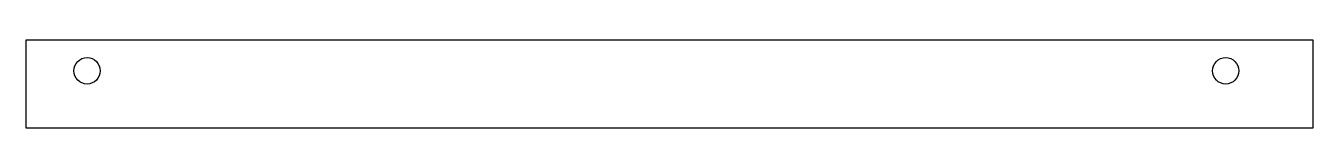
# Model space of a CAD drawing. Header units: millimetres. Extents: x 3 to 150, y 166 to 176.
import ezdxf

# ---------------------------------------------------------------- set-up
doc = ezdxf.new("R2010")
doc.units = ezdxf.units.MM

msp = doc.modelspace()

# ---------------------------------------------------------------- linework, layer by layer
at = {"color": 7, "linetype": 'Continuous', "lineweight": 25}
for p, q in [((3, 175.5), (3, 165.5)), ((150, 175.5), (3, 175.5)), ((150, 165.5), (150, 175.5)), ((3, 165.5), (150, 165.5))]:
    msp.add_line(p, q, dxfattribs=at)
for centre in [(10, 172), (140, 172)]:
    msp.add_circle(centre, 1.5, dxfattribs=at)

doc.saveas('drawing.dxf')
